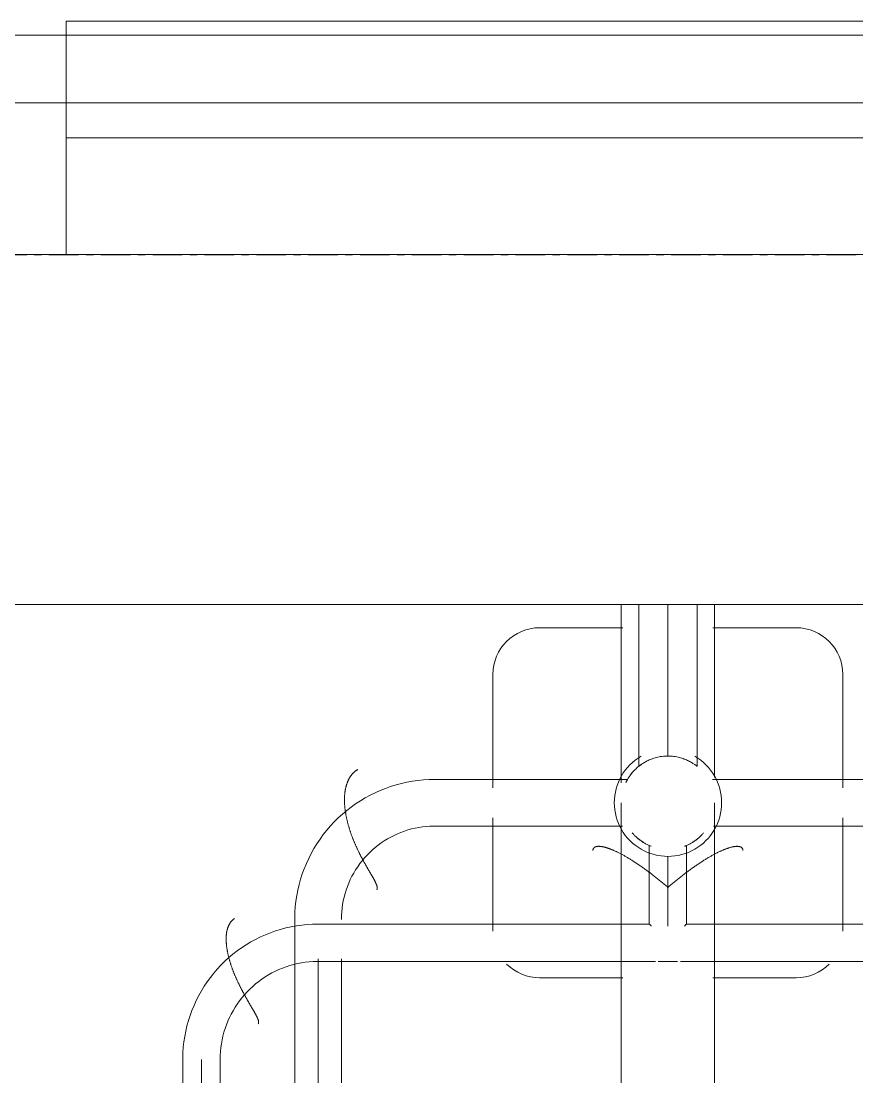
# Model space of a CAD drawing. Header units: millimetres. Extents: x -677815 to 476396, y -125373 to 39000.
# Drawn here: x 147700.7 to 148059, y -352.5 to 100 of the extents above; entities that cross this region are included whole.
import ezdxf

# ---------------------------------------------------------------- set-up
doc = ezdxf.new("R2010")
doc.units = ezdxf.units.MM
doc.linetypes.add('Xref building Toll$0$Grid Line', pattern=[22.225, 12.7, -3.175, 3.175, -3.175])
for name, color, linetype, lineweight in [('AM_BOR', 4, 'Continuous', 25), ('Xref building Toll$0$A-WALL', 113, 'Continuous', 9), ('Xref building Toll$0$C-PRKG', 70, 'Continuous', 9), ('Xref building Toll$0$P-SANR-FIXT', 6, 'Continuous', 9)]:
    doc.layers.add(name, color=color, linetype=linetype, lineweight=lineweight)
doc.layers.add('Xref building Toll$0$S-GRID', color=8, linetype='Continuous')

# ---------------------------------------------------------------- blocks, each defined once
blk = doc.blocks.new('Xref building Toll$0$Toll Grids')
at = {"layer": 'Xref building Toll$0$S-GRID', "linetype": 'Xref building Toll$0$Grid Line'}
blk.add_line((-9195.85, 0), (280997.67, 0), dxfattribs=at)
blk = doc.blocks.new('Xref building Toll$0$_SBAMHE2-3000X1975 Parking 90_1 - MHE2-1684293-MASTER GROUND FLOOR')
at = {"layer": 'Xref building Toll$0$C-PRKG'}
for p, q in [((37.5, 3000), (-62.5, 3000)), ((-62.5, 3000), (-62.5, 0)), ((-62.5, 0), (-62.5, 3000)), ((-62.5, 3000), (37.5, 3000)), ((-62.5, 3000), (-62.5, 3000)), ((-12.5, 0), (-12.5, 3000)), ((37.5, 0), (37.5, 3000)), ((37.5, 3000), (37.5, 0)), ((37.5, 3000), (37.5, 3000))]:
    blk.add_line(p, q, dxfattribs=at)
blk = doc.blocks.new('Xref building Toll$0$FP_398-MASTER GROUND FLOOR')
at = {"layer": 'Xref building Toll$0$P-SANR-FIXT'}
for p, q in [((34.68, 228), (-110, 228)), ((44.12, 228), (35.88, 228)), ((190, 228), (45.32, 228)), ((-110, 212), (32, 212)), ((48, 212), (190, 212))]:
    blk.add_line(p, q, dxfattribs=at)
blk = doc.blocks.new('Xref building Toll$0$FP_399-MASTER GROUND FLOOR')
at = {"layer": 'Xref building Toll$0$P-SANR-FIXT'}
for p, q in [((215.5, 254.27), (215.51, 254.33)), ((215.5, 254.21), (215.5, 254.27)), ((215.5, 254.14), (215.5, 254.21)), ((215.5, 254.08), (215.5, 254.14)), ((215.5, 254.01), (215.5, 254.08)), ((215.5, 253.94), (215.5, 254.01)), ((215.51, 253.87), (215.5, 253.94)), ((215.51, 254.33), (215.52, 254.39)), ((215.51, 253.8), (215.51, 253.87)), ((215.52, 253.73), (215.51, 253.8)), ((215.52, 254.39), (215.53, 254.45)), ((215.54, 253.65), (215.52, 253.73)), ((215.53, 254.45), (215.55, 254.5)), ((215.55, 253.58), (215.54, 253.65)), ((215.55, 254.5), (215.56, 254.56)), ((215.57, 253.5), (215.55, 253.58)), ((215.56, 254.56), (215.58, 254.61)), ((215.58, 253.42), (215.57, 253.5)), ((215.58, 254.61), (215.6, 254.67)), ((215.6, 253.34), (215.58, 253.42)), ((215.6, 254.67), (215.62, 254.72)), ((215.62, 254.72), (215.65, 254.77)), ((215.63, 253.26), (215.6, 253.34)), ((215.65, 253.17), (215.63, 253.26)), ((215.68, 253.09), (215.65, 253.17)), ((215.7, 253), (215.68, 253.09)), ((215.73, 252.91), (215.7, 253)), ((215.76, 252.82), (215.73, 252.91)), ((215.8, 252.73), (215.76, 252.82)), ((215.83, 252.64), (215.8, 252.73)), ((215.87, 252.54), (215.83, 252.64)), ((215.91, 252.44), (215.87, 252.54)), ((215.95, 252.35), (215.91, 252.44)), ((215.99, 252.25), (215.95, 252.35)), ((216.04, 252.14), (215.99, 252.25)), ((216.09, 252.04), (216.04, 252.14)), ((216.13, 251.94), (216.09, 252.04)), ((216.18, 251.83), (216.13, 251.94)), ((216.23, 251.72), (216.18, 251.83)), ((216.29, 251.61), (216.23, 251.72)), ((216.34, 251.5), (216.29, 251.61)), ((216.4, 251.39), (216.34, 251.5)), ((216.46, 251.27), (216.4, 251.39)), ((216.52, 251.16), (216.46, 251.27)), ((216.58, 251.04), (216.52, 251.16)), ((216.64, 250.92), (216.58, 251.04)), ((216.71, 250.8), (216.64, 250.92)), ((216.77, 250.67), (216.71, 250.8)), ((216.84, 250.55), (216.77, 250.67)), ((216.91, 250.42), (216.84, 250.55)), ((216.98, 250.29), (216.91, 250.42)), ((217.05, 250.16), (216.98, 250.29)), ((217.12, 250.03), (217.05, 250.16)), ((217.2, 249.9), (217.12, 250.03)), ((217.27, 249.76), (217.2, 249.9)), ((217.35, 249.63), (217.27, 249.76)), ((217.43, 249.49), (217.35, 249.63)), ((217.51, 249.35), (217.43, 249.49)), ((217.59, 249.21), (217.51, 249.35)), ((217.67, 249.07), (217.59, 249.21)), ((217.76, 248.92), (217.67, 249.07)), ((217.84, 248.77), (217.76, 248.92)), ((217.93, 248.63), (217.84, 248.77)), ((218.02, 248.48), (217.93, 248.63)), ((218.1, 248.33), (218.02, 248.48)), ((218.19, 248.17), (218.1, 248.33)), ((218.28, 248.02), (218.19, 248.17)), ((218.37, 247.86), (218.28, 248.02)), ((218.47, 247.71), (218.37, 247.86)), ((218.56, 247.55), (218.47, 247.71)), ((218.65, 247.39), (218.56, 247.55)), ((218.75, 247.22), (218.65, 247.39)), ((218.85, 247.06), (218.75, 247.22)), ((218.94, 246.89), (218.85, 247.06)), ((219.04, 246.73), (218.94, 246.89)), ((219.14, 246.56), (219.04, 246.73)), ((219.24, 246.39), (219.14, 246.56)), ((219.34, 246.22), (219.24, 246.39)), ((219.44, 246.05), (219.34, 246.22)), ((219.54, 245.87), (219.44, 246.05)), ((219.65, 245.7), (219.54, 245.87)), ((219.75, 245.52), (219.65, 245.7)), ((219.85, 245.34), (219.75, 245.52)), ((219.96, 245.16), (219.85, 245.34)), ((220.06, 244.98), (219.96, 245.16)), ((220.17, 244.79), (220.06, 244.98)), ((220.27, 244.61), (220.17, 244.79)), ((220.38, 244.42), (220.27, 244.61)), ((220.49, 244.24), (220.38, 244.42)), ((220.59, 244.05), (220.49, 244.24)), ((220.7, 243.86), (220.59, 244.05)), ((220.81, 243.67), (220.7, 243.86)), ((220.92, 243.47), (220.81, 243.67)), ((221.03, 243.28), (220.92, 243.47)), ((221.14, 243.08), (221.03, 243.28)), ((221.25, 242.89), (221.14, 243.08)), ((221.36, 242.69), (221.25, 242.89)), ((221.47, 242.49), (221.36, 242.69)), ((221.58, 242.29), (221.47, 242.49)), ((221.69, 242.09), (221.58, 242.29)), ((221.8, 241.89), (221.69, 242.09)), ((221.91, 241.68), (221.8, 241.89)), ((222.02, 241.48), (221.91, 241.68)), ((222.13, 241.27), (222.02, 241.48)), ((222.24, 241.06), (222.13, 241.27)), ((222.35, 240.86), (222.24, 241.06)), ((222.46, 240.65), (222.35, 240.86)), ((222.57, 240.44), (222.46, 240.65)), ((222.69, 240.22), (222.57, 240.44)), ((222.8, 240.01), (222.69, 240.22)), ((222.91, 239.8), (222.8, 240.01)), ((223.02, 239.58), (222.91, 239.8)), ((223.13, 239.37), (223.02, 239.58)), ((223.24, 239.15), (223.13, 239.37)), ((223.35, 238.93), (223.24, 239.15)), ((223.46, 238.71), (223.35, 238.93)), ((223.57, 238.49), (223.46, 238.71)), ((223.68, 238.27), (223.57, 238.49)), ((223.78, 238.05), (223.68, 238.27)), ((223.89, 237.83), (223.78, 238.05)), ((224, 237.61), (223.89, 237.83)), ((224.11, 237.38), (224, 237.61)), ((224.21, 237.16), (224.11, 237.38)), ((224.32, 236.93), (224.21, 237.16)), ((224.43, 236.71), (224.32, 236.93)), ((224.53, 236.48), (224.43, 236.71)), ((224.64, 236.25), (224.53, 236.48)), ((224.74, 236.03), (224.64, 236.25)), ((224.85, 235.8), (224.74, 236.03)), ((224.95, 235.57), (224.85, 235.8)), ((225.05, 235.34), (224.95, 235.57)), ((225.15, 235.11), (225.05, 235.34)), ((225.25, 234.88), (225.15, 235.11)), ((225.36, 234.64), (225.25, 234.88)), ((225.46, 234.41), (225.36, 234.64)), ((225.55, 234.18), (225.46, 234.41)), ((225.65, 233.95), (225.55, 234.18)), ((225.75, 233.71), (225.65, 233.95)), ((225.85, 233.48), (225.75, 233.71)), ((225.94, 233.25), (225.85, 233.48)), ((226.04, 233.01), (225.94, 233.25)), ((226.13, 232.78), (226.04, 233.01)), ((226.22, 232.54), (226.13, 232.78)), ((226.32, 232.31), (226.22, 232.54)), ((226.41, 232.07), (226.32, 232.31)), ((226.5, 231.83), (226.41, 232.07)), ((226.59, 231.6), (226.5, 231.83)), ((226.67, 231.36), (226.59, 231.6)), ((226.76, 231.13), (226.67, 231.36)), ((226.85, 230.89), (226.76, 231.13)), ((226.93, 230.65), (226.85, 230.89)), ((227.02, 230.42), (226.93, 230.65)), ((227.1, 230.18), (227.02, 230.42)), ((227.18, 229.94), (227.1, 230.18)), ((227.26, 229.71), (227.18, 229.94)), ((227.34, 229.47), (227.26, 229.71)), ((227.42, 229.23), (227.34, 229.47)), ((227.49, 229), (227.42, 229.23)), ((227.57, 228.76), (227.49, 229)), ((227.64, 228.53), (227.57, 228.76)), ((227.71, 228.29), (227.64, 228.53)), ((227.79, 228.05), (227.71, 228.29)), ((227.86, 227.82), (227.79, 228.05)), ((227.92, 227.58), (227.86, 227.82)), ((227.99, 227.35), (227.92, 227.58)), ((228.06, 227.11), (227.99, 227.35)), ((228.12, 226.88), (228.06, 227.11)), ((228.19, 226.65), (228.12, 226.88)), ((228.25, 226.41), (228.19, 226.65)), ((228.31, 226.18), (228.25, 226.41)), ((228.37, 225.95), (228.31, 226.18)), ((228.42, 225.72), (228.37, 225.95)), ((228.48, 225.48), (228.42, 225.72)), ((228.53, 225.25), (228.48, 225.48)), ((228.59, 225.02), (228.53, 225.25)), ((228.64, 224.79), (228.59, 225.02)), ((228.69, 224.56), (228.64, 224.79)), ((228.74, 224.33), (228.69, 224.56)), ((228.78, 224.11), (228.74, 224.33)), ((228.83, 223.88), (228.78, 224.11)), ((228.87, 223.65), (228.83, 223.88)), ((228.91, 223.43), (228.87, 223.65)), ((228.95, 223.2), (228.91, 223.43)), ((228.99, 222.98), (228.95, 223.2)), ((229.03, 222.76), (228.99, 222.98)), ((229.06, 222.53), (229.03, 222.76)), ((229.1, 222.31), (229.06, 222.53)), ((229.13, 222.09), (229.1, 222.31)), ((229.16, 221.87), (229.13, 222.09)), ((229.19, 221.65), (229.16, 221.87)), ((229.21, 221.44), (229.19, 221.65)), ((229.24, 221.22), (229.21, 221.44)), ((229.26, 221.01), (229.24, 221.22)), ((229.28, 220.79), (229.26, 221.01)), ((229.3, 220.58), (229.28, 220.79)), ((229.32, 220.37), (229.3, 220.58)), ((229.34, 220.16), (229.32, 220.37)), ((229.35, 219.95), (229.34, 220.16)), ((229.36, 219.74), (229.35, 219.95)), ((229.37, 219.53), (229.36, 219.74)), ((229.36, 217.15), (229.37, 217.34)), ((229.38, 219.32), (229.37, 219.53)), ((229.37, 217.34), (229.38, 217.53)), ((229.39, 219.12), (229.38, 219.32)), ((229.38, 217.53), (229.39, 217.73)), ((229.4, 218.92), (229.39, 219.12)), ((229.39, 217.73), (229.4, 217.92)), ((229.4, 218.72), (229.4, 218.92)), ((229.4, 218.51), (229.4, 218.72)), ((229.4, 218.32), (229.4, 218.51)), ((229.4, 218.12), (229.4, 218.32)), ((229.4, 217.92), (229.4, 218.12)), ((228.3, 212.56), (228.36, 212.7)), ((228.36, 212.7), (228.42, 212.84)), ((228.42, 212.84), (228.48, 212.98)), ((228.48, 212.98), (228.54, 213.12)), ((228.54, 213.12), (228.59, 213.27)), ((228.59, 213.27), (228.65, 213.42)), ((228.65, 213.42), (228.7, 213.57)), ((228.7, 213.57), (228.75, 213.72)), ((228.75, 213.72), (228.8, 213.87)), ((228.8, 213.87), (228.84, 214.03)), ((228.84, 214.03), (228.89, 214.19)), ((228.89, 214.19), (228.93, 214.35)), ((228.93, 214.35), (228.97, 214.51)), ((228.97, 214.51), (229.01, 214.67)), ((229.01, 214.67), (229.05, 214.84)), ((229.05, 214.84), (229.08, 215)), ((229.08, 215), (229.12, 215.17)), ((229.12, 215.17), (229.15, 215.35)), ((229.15, 215.35), (229.18, 215.52)), ((229.18, 215.52), (229.21, 215.69)), ((229.21, 215.69), (229.23, 215.87)), ((229.23, 215.87), (229.26, 216.05)), ((229.26, 216.05), (229.28, 216.23)), ((229.28, 216.23), (229.3, 216.41)), ((229.3, 216.41), (229.32, 216.59)), ((229.32, 216.59), (229.33, 216.78)), ((229.33, 216.78), (229.35, 216.97)), ((229.35, 216.97), (229.36, 217.15)), ((225.83, 209.67), (225.94, 209.74)), ((225.94, 209.74), (226.05, 209.81)), ((226.05, 209.81), (226.16, 209.89)), ((226.16, 209.89), (226.26, 209.97)), ((226.26, 209.97), (226.37, 210.05)), ((226.37, 210.05), (226.47, 210.13)), ((226.47, 210.13), (226.57, 210.21)), ((226.57, 210.21), (226.67, 210.3)), ((226.67, 210.3), (226.77, 210.39)), ((226.77, 210.39), (226.86, 210.49)), ((226.86, 210.49), (226.96, 210.58)), ((226.96, 210.58), (227.05, 210.68)), ((227.05, 210.68), (227.14, 210.78)), ((227.14, 210.78), (227.23, 210.88)), ((227.23, 210.88), (227.32, 210.99)), ((227.32, 210.99), (227.4, 211.09)), ((227.4, 211.09), (227.49, 211.2)), ((227.49, 211.2), (227.57, 211.32)), ((227.57, 211.32), (227.65, 211.43)), ((227.65, 211.43), (227.73, 211.55)), ((227.73, 211.55), (227.81, 211.67)), ((227.81, 211.67), (227.88, 211.79)), ((227.88, 211.79), (227.95, 211.91)), ((227.95, 211.91), (228.03, 212.04)), ((228.03, 212.04), (228.1, 212.17)), ((228.1, 212.17), (228.16, 212.3)), ((228.16, 212.3), (228.23, 212.43)), ((228.23, 212.43), (228.3, 212.56))]:
    blk.add_line(p, q, dxfattribs=at)
at = {"layer": 'Xref building Toll$0$P-SANR-FIXT', "flags": 128}
for points in [[(190, 212), (192.32, 212.05), (194.64, 212.19), (196.94, 212.42), (199.24, 212.74), (201.52, 213.16), (203.79, 213.66), (206.03, 214.26), (208.24, 214.94), (210.43, 215.72), (212.59, 216.58), (214.7, 217.52), (216.78, 218.55), (218.82, 219.67), (220.81, 220.86), (222.75, 222.13), (224.64, 223.48), (226.47, 224.9), (228.24, 226.4), (229.96, 227.96), (231.61, 229.59), (233.19, 231.29), (234.7, 233.05), (236.14, 234.86), (237.51, 236.74), (238.81, 238.66), (240.02, 240.64), (241.15, 242.66), (242.21, 244.73), (243.17, 246.84), (244.06, 248.98), (244.86, 251.16), (245.56, 253.37), (246.19, 255.61), (246.72, 257.86), (247.16, 260.14), (247.5, 262.44), (247.76, 264.74), (247.93, 267.06), (248, 269.37), (248, 270)], [(232, 270), (231.97, 268.32), (231.87, 266.64), (231.7, 264.97), (231.46, 263.31), (231.16, 261.66), (230.8, 260.02), (230.36, 258.39), (229.87, 256.79), (229.31, 255.2), (228.68, 253.64), (228, 252.11), (227.25, 250.61), (226.45, 249.13), (225.58, 247.69), (224.66, 246.29), (223.69, 244.92), (222.66, 243.59), (221.58, 242.31), (220.44, 241.07), (219.26, 239.87), (218.03, 238.72), (216.76, 237.63), (215.44, 236.58), (214.09, 235.59), (212.69, 234.66), (211.26, 233.78), (209.8, 232.96), (208.3, 232.2), (206.77, 231.49), (205.22, 230.85), (203.64, 230.28), (202.04, 229.76), (200.42, 229.31), (198.79, 228.93), (197.14, 228.61), (195.48, 228.36), (193.81, 228.17), (192.13, 228.05), (190.45, 228), (190, 228)]]:
    blk.add_lwpolyline(points, dxfattribs=at)
blk = doc.blocks.new('Xref building Toll$0$FP_400-MASTER GROUND FLOOR')
at = {"layer": 'Xref building Toll$0$P-SANR-FIXT'}
for p, q in [((232, 440), (232, 270)), ((240, 270), (240, 440)), ((248, 270), (248, 440))]:
    blk.add_line(p, q, dxfattribs=at)
blk = doc.blocks.new('Xref building Toll$0$FP_401-MASTER GROUND FLOOR')
at = {"layer": 'Xref building Toll$0$P-SANR-FIXT'}
for p, q in [((60, 75), (60, 151.4)), ((20, 149.12), (20, 75))]:
    blk.add_line(p, q, dxfattribs=at)
blk = doc.blocks.new('Xref building Toll$0$FP_403-MASTER GROUND FLOOR')
at = {"layer": 'Xref building Toll$0$P-SANR-FIXT'}
for p, q in [((180, 310), (180, 226.93)), ((190, 226.93), (190, 310)), ((200, 210), (200, 310))]:
    blk.add_line(p, q, dxfattribs=at)
blk = doc.blocks.new('Xref building Toll$0$FP_404-MASTER GROUND FLOOR')
at = {"layer": 'Xref building Toll$0$P-SANR-FIXT'}
for p, q in [((164.62, 196.66), (164.63, 196.73)), ((164.62, 196.59), (164.62, 196.66)), ((164.62, 196.51), (164.62, 196.59)), ((164.63, 196.44), (164.62, 196.51)), ((164.63, 196.8), (164.64, 196.87)), ((164.63, 196.73), (164.63, 196.8)), ((164.63, 196.36), (164.63, 196.44)), ((164.64, 196.28), (164.63, 196.36)), ((164.64, 196.87), (164.65, 196.94)), ((164.65, 196.2), (164.64, 196.28)), ((164.65, 196.94), (164.67, 197)), ((164.66, 196.12), (164.65, 196.2)), ((164.68, 196.04), (164.66, 196.12)), ((164.67, 197), (164.68, 197.07)), ((164.68, 197.07), (164.7, 197.13)), ((164.7, 195.96), (164.68, 196.04)), ((164.7, 197.13), (164.72, 197.19)), ((164.71, 195.87), (164.7, 195.96)), ((164.74, 195.78), (164.71, 195.87)), ((164.72, 197.19), (164.74, 197.25)), ((164.74, 197.25), (164.77, 197.31)), ((164.76, 195.69), (164.74, 195.78)), ((164.78, 195.6), (164.76, 195.69)), ((164.81, 195.51), (164.78, 195.6)), ((164.84, 195.42), (164.81, 195.51)), ((164.87, 195.32), (164.84, 195.42)), ((164.91, 195.22), (164.87, 195.32)), ((164.94, 195.12), (164.91, 195.22)), ((164.98, 195.02), (164.94, 195.12)), ((165.02, 194.92), (164.98, 195.02)), ((165.07, 194.82), (165.02, 194.92)), ((165.11, 194.71), (165.07, 194.82)), ((165.16, 194.6), (165.11, 194.71)), ((165.2, 194.5), (165.16, 194.6)), ((165.25, 194.38), (165.2, 194.5)), ((165.31, 194.27), (165.25, 194.38)), ((165.36, 194.16), (165.31, 194.27)), ((165.41, 194.04), (165.36, 194.16)), ((165.47, 193.92), (165.41, 194.04)), ((165.53, 193.81), (165.47, 193.92)), ((165.59, 193.68), (165.53, 193.81)), ((165.65, 193.56), (165.59, 193.68)), ((165.72, 193.44), (165.65, 193.56)), ((165.79, 193.31), (165.72, 193.44)), ((165.85, 193.18), (165.79, 193.31)), ((165.92, 193.05), (165.85, 193.18)), ((165.99, 192.92), (165.92, 193.05)), ((166.07, 192.79), (165.99, 192.92)), ((166.14, 192.65), (166.07, 192.79)), ((166.22, 192.51), (166.14, 192.65)), ((166.29, 192.38), (166.22, 192.51)), ((166.37, 192.24), (166.29, 192.38)), ((166.45, 192.09), (166.37, 192.24)), ((166.54, 191.95), (166.45, 192.09)), ((166.62, 191.8), (166.54, 191.95)), ((166.7, 191.65), (166.62, 191.8)), ((166.79, 191.51), (166.7, 191.65)), ((166.88, 191.35), (166.79, 191.51)), ((166.97, 191.2), (166.88, 191.35)), ((167.06, 191.05), (166.97, 191.2)), ((167.15, 190.89), (167.06, 191.05)), ((167.24, 190.73), (167.15, 190.89)), ((167.33, 190.57), (167.24, 190.73)), ((167.43, 190.41), (167.33, 190.57)), ((167.52, 190.24), (167.43, 190.41)), ((167.62, 190.08), (167.52, 190.24)), ((167.72, 189.91), (167.62, 190.08)), ((167.82, 189.74), (167.72, 189.91)), ((167.92, 189.57), (167.82, 189.74)), ((168.02, 189.4), (167.92, 189.57)), ((168.12, 189.22), (168.02, 189.4)), ((168.22, 189.05), (168.12, 189.22)), ((168.33, 188.87), (168.22, 189.05)), ((168.43, 188.69), (168.33, 188.87)), ((168.54, 188.51), (168.43, 188.69)), ((168.65, 188.32), (168.54, 188.51)), ((168.75, 188.14), (168.65, 188.32)), ((168.86, 187.95), (168.75, 188.14)), ((168.97, 187.76), (168.86, 187.95)), ((169.08, 187.57), (168.97, 187.76)), ((169.19, 187.38), (169.08, 187.57)), ((169.3, 187.19), (169.19, 187.38)), ((169.41, 186.99), (169.3, 187.19)), ((169.52, 186.79), (169.41, 186.99)), ((169.63, 186.6), (169.52, 186.79)), ((169.75, 186.4), (169.63, 186.6)), ((169.86, 186.19), (169.75, 186.4)), ((169.98, 185.99), (169.86, 186.19)), ((170.09, 185.79), (169.98, 185.99)), ((170.2, 185.58), (170.09, 185.79)), ((170.32, 185.37), (170.2, 185.58)), ((170.43, 185.16), (170.32, 185.37)), ((170.55, 184.95), (170.43, 185.16)), ((170.67, 184.74), (170.55, 184.95)), ((170.78, 184.52), (170.67, 184.74)), ((170.9, 184.31), (170.78, 184.52)), ((171.01, 184.09), (170.9, 184.31)), ((171.13, 183.87), (171.01, 184.09)), ((171.25, 183.65), (171.13, 183.87)), ((171.36, 183.43), (171.25, 183.65)), ((171.48, 183.21), (171.36, 183.43)), ((171.6, 182.98), (171.48, 183.21)), ((171.71, 182.76), (171.6, 182.98)), ((171.83, 182.53), (171.71, 182.76)), ((171.95, 182.3), (171.83, 182.53)), ((172.06, 182.07), (171.95, 182.3)), ((172.18, 181.84), (172.06, 182.07)), ((172.3, 181.61), (172.18, 181.84)), ((172.41, 181.37), (172.3, 181.61)), ((172.53, 181.14), (172.41, 181.37)), ((172.64, 180.9), (172.53, 181.14)), ((172.76, 180.66), (172.64, 180.9)), ((172.87, 180.42), (172.76, 180.66)), ((172.99, 180.18), (172.87, 180.42)), ((173.1, 179.94), (172.99, 180.18)), ((173.22, 179.7), (173.1, 179.94)), ((173.33, 179.46), (173.22, 179.7)), ((173.44, 179.21), (173.33, 179.46)), ((173.55, 178.97), (173.44, 179.21)), ((173.67, 178.72), (173.55, 178.97)), ((173.78, 178.47), (173.67, 178.72)), ((173.89, 178.22), (173.78, 178.47)), ((174, 177.97), (173.89, 178.22)), ((174.11, 177.72), (174, 177.97)), ((174.21, 177.47), (174.11, 177.72)), ((174.32, 177.22), (174.21, 177.47)), ((174.43, 176.96), (174.32, 177.22)), ((174.54, 176.71), (174.43, 176.96)), ((174.64, 176.45), (174.54, 176.71)), ((174.75, 176.2), (174.64, 176.45)), ((174.85, 175.94), (174.75, 176.2)), ((174.95, 175.68), (174.85, 175.94)), ((175.05, 175.42), (174.95, 175.68)), ((175.16, 175.16), (175.05, 175.42)), ((175.26, 174.91), (175.16, 175.16)), ((175.36, 174.64), (175.26, 174.91)), ((175.45, 174.38), (175.36, 174.64)), ((175.55, 174.12), (175.45, 174.38)), ((175.65, 173.86), (175.55, 174.12)), ((175.74, 173.6), (175.65, 173.86)), ((175.84, 173.33), (175.74, 173.6)), ((175.93, 173.07), (175.84, 173.33)), ((176.02, 172.8), (175.93, 173.07)), ((176.11, 172.54), (176.02, 172.8)), ((176.2, 172.27), (176.11, 172.54)), ((176.29, 172.01), (176.2, 172.27)), ((176.37, 171.74), (176.29, 172.01)), ((176.46, 171.48), (176.37, 171.74)), ((176.54, 171.21), (176.46, 171.48)), ((176.63, 170.94), (176.54, 171.21)), ((176.71, 170.68), (176.63, 170.94)), ((176.79, 170.41), (176.71, 170.68)), ((176.87, 170.14), (176.79, 170.41)), ((176.94, 169.87), (176.87, 170.14)), ((177.02, 169.61), (176.94, 169.87)), ((177.09, 169.34), (177.02, 169.61)), ((177.17, 169.07), (177.09, 169.34)), ((177.24, 168.8), (177.17, 169.07)), ((177.31, 168.53), (177.24, 168.8)), ((177.38, 168.27), (177.31, 168.53)), ((177.44, 168), (177.38, 168.27)), ((177.51, 167.73), (177.44, 168)), ((177.57, 167.46), (177.51, 167.73)), ((177.63, 167.19), (177.57, 167.46)), ((177.69, 166.93), (177.63, 167.19)), ((177.75, 166.66), (177.69, 166.93)), ((177.81, 166.39), (177.75, 166.66)), ((177.86, 166.13), (177.81, 166.39)), ((177.92, 165.86), (177.86, 166.13)), ((177.97, 165.59), (177.92, 165.86)), ((178.02, 165.33), (177.97, 165.59)), ((178.07, 165.06), (178.02, 165.33)), ((178.11, 164.8), (178.07, 165.06)), ((178.16, 164.53), (178.11, 164.8)), ((178.2, 164.27), (178.16, 164.53)), ((178.24, 164.01), (178.2, 164.27)), ((178.28, 163.75), (178.24, 164.01)), ((178.32, 163.48), (178.28, 163.75)), ((178.36, 163.22), (178.32, 163.48)), ((178.39, 162.96), (178.36, 163.22)), ((178.42, 162.7), (178.39, 162.96)), ((178.45, 162.44), (178.42, 162.7)), ((178.48, 162.18), (178.45, 162.44)), ((178.51, 161.92), (178.48, 162.18)), ((178.53, 161.67), (178.51, 161.92)), ((178.55, 161.41), (178.53, 161.67)), ((178.57, 161.16), (178.55, 161.41)), ((178.59, 160.9), (178.57, 161.16)), ((178.61, 160.65), (178.59, 160.9)), ((178.62, 160.4), (178.61, 160.65)), ((178.63, 160.14), (178.62, 160.4)), ((178.65, 159.89), (178.63, 160.14)), ((178.65, 159.65), (178.65, 159.89)), ((178.66, 159.4), (178.65, 159.65)), ((178.66, 159.15), (178.66, 159.4)), ((178.67, 158.9), (178.66, 159.15)), ((178.66, 158.17), (178.67, 158.42)), ((178.67, 158.66), (178.67, 158.9)), ((178.67, 158.42), (178.67, 158.66)), ((178.15, 153.64), (178.19, 153.85)), ((178.19, 153.85), (178.24, 154.07)), ((178.24, 154.07), (178.28, 154.28)), ((178.28, 154.28), (178.32, 154.5)), ((178.32, 154.5), (178.36, 154.71)), ((178.36, 154.71), (178.39, 154.93)), ((178.39, 154.93), (178.42, 155.15)), ((178.42, 155.15), (178.45, 155.38)), ((178.45, 155.38), (178.48, 155.6)), ((178.48, 155.6), (178.51, 155.83)), ((178.51, 155.83), (178.53, 156.06)), ((178.53, 156.06), (178.56, 156.29)), ((178.56, 156.29), (178.58, 156.52)), ((178.58, 156.52), (178.6, 156.75)), ((178.6, 156.75), (178.61, 156.98)), ((178.61, 156.98), (178.63, 157.22)), ((178.63, 157.22), (178.64, 157.46)), ((178.64, 157.46), (178.65, 157.69)), ((178.65, 157.69), (178.66, 157.93)), ((178.66, 157.93), (178.66, 158.17)), ((176.44, 149.21), (176.53, 149.37)), ((176.53, 149.37), (176.63, 149.53)), ((176.63, 149.53), (176.72, 149.7)), ((176.72, 149.7), (176.81, 149.86)), ((176.81, 149.86), (176.89, 150.03)), ((176.89, 150.03), (176.98, 150.2)), ((176.98, 150.2), (177.06, 150.37)), ((177.06, 150.37), (177.14, 150.55)), ((177.14, 150.55), (177.22, 150.72)), ((177.22, 150.72), (177.29, 150.9)), ((177.29, 150.9), (177.37, 151.09)), ((177.37, 151.09), (177.44, 151.27)), ((177.44, 151.27), (177.51, 151.46)), ((177.51, 151.46), (177.58, 151.64)), ((177.58, 151.64), (177.65, 151.84)), ((177.65, 151.84), (177.71, 152.03)), ((177.71, 152.03), (177.77, 152.22)), ((177.77, 152.22), (177.83, 152.42)), ((177.83, 152.42), (177.89, 152.62)), ((177.89, 152.62), (177.95, 152.82)), ((177.95, 152.82), (178, 153.02)), ((178, 153.02), (178.05, 153.23)), ((178.05, 153.23), (178.1, 153.43)), ((178.1, 153.43), (178.15, 153.64)), ((172.91, 145.77), (173.06, 145.85)), ((173.06, 145.85), (173.2, 145.93)), ((173.2, 145.93), (173.34, 146.02)), ((173.34, 146.02), (173.48, 146.11)), ((173.48, 146.11), (173.62, 146.2)), ((173.62, 146.2), (173.76, 146.29)), ((173.76, 146.29), (173.9, 146.39)), ((173.9, 146.39), (174.03, 146.49)), ((174.03, 146.49), (174.16, 146.59)), ((174.16, 146.59), (174.29, 146.7)), ((174.29, 146.7), (174.42, 146.81)), ((174.42, 146.81), (174.55, 146.92)), ((174.55, 146.92), (174.67, 147.03)), ((174.67, 147.03), (174.8, 147.15)), ((174.8, 147.15), (174.92, 147.27)), ((174.92, 147.27), (175.04, 147.39)), ((175.04, 147.39), (175.16, 147.51)), ((175.16, 147.51), (175.28, 147.64)), ((175.28, 147.64), (175.39, 147.77)), ((175.39, 147.77), (175.5, 147.9)), ((175.5, 147.9), (175.62, 148.04)), ((175.62, 148.04), (175.73, 148.18)), ((175.73, 148.18), (175.83, 148.32)), ((175.83, 148.32), (175.94, 148.46)), ((175.94, 148.46), (176.04, 148.61)), ((176.04, 148.61), (176.15, 148.75)), ((176.15, 148.75), (176.25, 148.9)), ((176.25, 148.9), (176.34, 149.06)), ((176.34, 149.06), (176.44, 149.21))]:
    blk.add_line(p, q, dxfattribs=at)
at = {"layer": 'Xref building Toll$0$P-SANR-FIXT', "flags": 128}
for points in [[(140, 150), (142.4, 150.05), (144.79, 150.19), (147.18, 150.43), (149.56, 150.77), (151.92, 151.2), (154.26, 151.72), (156.58, 152.34), (158.87, 153.05), (161.14, 153.85), (163.37, 154.74), (165.56, 155.71), (167.71, 156.78), (169.81, 157.93), (171.87, 159.16), (173.88, 160.48), (175.83, 161.87), (177.73, 163.35), (179.56, 164.89), (181.34, 166.51), (183.04, 168.2), (184.68, 169.95), (186.24, 171.77), (187.74, 173.65), (189.15, 175.59), (190.49, 177.58), (191.74, 179.63), (192.92, 181.72), (194.01, 183.86), (195.01, 186.04), (195.92, 188.26), (196.75, 190.51), (197.48, 192.8), (198.12, 195.11), (198.67, 197.45), (199.13, 199.8), (199.49, 202.17), (199.75, 204.56), (199.92, 206.95), (200, 209.35), (200, 210)], [(180, 210), (179.97, 208.4), (179.87, 206.8), (179.71, 205.21), (179.49, 203.63), (179.2, 202.05), (178.85, 200.49), (178.44, 198.95), (177.97, 197.42), (177.44, 195.91), (176.84, 194.42), (176.19, 192.96), (175.48, 191.53), (174.71, 190.12), (173.89, 188.75), (173.01, 187.41), (172.08, 186.11), (171.1, 184.85), (170.07, 183.62), (168.99, 182.44), (167.87, 181.31), (166.7, 180.21), (165.49, 179.17), (164.23, 178.18), (162.94, 177.23), (161.61, 176.34), (160.25, 175.5), (158.85, 174.72), (157.43, 174), (155.97, 173.33), (154.49, 172.72), (152.99, 172.17), (151.47, 171.68), (149.93, 171.25), (148.37, 170.89), (146.8, 170.58), (145.22, 170.34), (143.63, 170.16), (142.03, 170.05), (140.43, 170), (140, 170)]]:
    blk.add_lwpolyline(points, dxfattribs=at)
blk = doc.blocks.new('Xref building Toll$0$FP_405-MASTER GROUND FLOOR')
at = {"layer": 'Xref building Toll$0$P-SANR-FIXT'}
for p, q in [((20.51, 170), (-60, 170)), ((140, 170), (59.49, 170)), ((-60, 150), (20.95, 150)), ((57.32, 150), (140, 150))]:
    blk.add_line(p, q, dxfattribs=at)
blk = doc.blocks.new('Xref building Toll$0$FP_409-MASTER GROUND FLOOR')
at = {"layer": 'Xref building Toll$0$P-SANR-FIXT'}
blk.add_line((60, 167.65), (60, 212.99), dxfattribs=at)
blk = doc.blocks.new('Xref building Toll$0$FP_410-MASTER GROUND FLOOR')
at = {"layer": 'Xref building Toll$0$P-SANR-FIXT'}
blk.add_line((20, 212.99), (20, 167.65), dxfattribs=at)
blk = doc.blocks.new('Xref building Toll$0$FP_411-MASTER GROUND FLOOR')
at = {"layer": 'Xref building Toll$0$P-SANR-FIXT'}
for p, q in [((40, 183), (40, 212.85)), ((32, 212), (32, 178.33)), ((48, 178.33), (48, 212))]:
    blk.add_line(p, q, dxfattribs=at)
blk = doc.blocks.new('Xref building Toll$0$FP_423-MASTER GROUND FLOOR')
at = {"layer": 'Xref building Toll$0$P-SANR-FIXT'}
for p, q in [((40.36, 195.95), (40, 196.26)), ((40.72, 195.64), (40.36, 195.95)), ((41.07, 195.34), (40.72, 195.64)), ((41.43, 195.04), (41.07, 195.34)), ((41.79, 194.74), (41.43, 195.04)), ((42.15, 194.44), (41.79, 194.74)), ((42.51, 194.15), (42.15, 194.44)), ((42.86, 193.86), (42.51, 194.15)), ((43.22, 193.56), (42.86, 193.86)), ((43.58, 193.27), (43.22, 193.56)), ((43.93, 192.99), (43.58, 193.27)), ((44.29, 192.7), (43.93, 192.99)), ((44.64, 192.42), (44.29, 192.7)), ((45, 192.14), (44.64, 192.42)), ((45.35, 191.86), (45, 192.14)), ((45.7, 191.58), (45.35, 191.86)), ((46.06, 191.31), (45.7, 191.58)), ((46.41, 191.04), (46.06, 191.31)), ((46.76, 190.77), (46.41, 191.04)), ((47.11, 190.5), (46.76, 190.77)), ((47.46, 190.23), (47.11, 190.5)), ((47.81, 189.97), (47.46, 190.23)), ((48.15, 189.71), (47.81, 189.97)), ((48.5, 189.45), (48.15, 189.71)), ((48.84, 189.2), (48.5, 189.45)), ((49.19, 188.94), (48.84, 189.2)), ((49.53, 188.69), (49.19, 188.94)), ((49.87, 188.45), (49.53, 188.69)), ((50.21, 188.2), (49.87, 188.45)), ((50.55, 187.96), (50.21, 188.2)), ((50.89, 187.72), (50.55, 187.96)), ((51.23, 187.48), (50.89, 187.72)), ((51.56, 187.25), (51.23, 187.48)), ((51.9, 187.02), (51.56, 187.25)), ((52.23, 186.79), (51.9, 187.02)), ((52.56, 186.56), (52.23, 186.79)), ((52.89, 186.34), (52.56, 186.56)), ((53.22, 186.12), (52.89, 186.34)), ((53.54, 185.9), (53.22, 186.12)), ((53.87, 185.69), (53.54, 185.9)), ((54.19, 185.48), (53.87, 185.69)), ((54.51, 185.27), (54.19, 185.48)), ((54.83, 185.06), (54.51, 185.27)), ((55.15, 184.86), (54.83, 185.06)), ((55.46, 184.66), (55.15, 184.86)), ((55.77, 184.47), (55.46, 184.66)), ((56.09, 184.27), (55.77, 184.47)), ((56.39, 184.08), (56.09, 184.27)), ((56.7, 183.9), (56.39, 184.08)), ((57.01, 183.71), (56.7, 183.9)), ((57.31, 183.53), (57.01, 183.71)), ((57.61, 183.35), (57.31, 183.53)), ((57.91, 183.18), (57.61, 183.35)), ((58.21, 183.01), (57.91, 183.18)), ((58.5, 182.84), (58.21, 183.01)), ((58.79, 182.68), (58.5, 182.84)), ((59.08, 182.51), (58.79, 182.68)), ((59.37, 182.36), (59.08, 182.51)), ((59.66, 182.2), (59.37, 182.36)), ((59.94, 182.05), (59.66, 182.2)), ((60.22, 181.9), (59.94, 182.05)), ((60.5, 181.75), (60.22, 181.9)), ((60.77, 181.61), (60.5, 181.75)), ((61.04, 181.47), (60.77, 181.61)), ((61.31, 181.34), (61.04, 181.47)), ((61.58, 181.21), (61.31, 181.34)), ((61.84, 181.08), (61.58, 181.21)), ((62.11, 180.95), (61.84, 181.08)), ((62.36, 180.83), (62.11, 180.95)), ((62.62, 180.71), (62.36, 180.83)), ((62.87, 180.6), (62.62, 180.71)), ((63.13, 180.49), (62.87, 180.6)), ((63.37, 180.38), (63.13, 180.49)), ((63.62, 180.27), (63.37, 180.38)), ((63.86, 180.17), (63.62, 180.27)), ((64.1, 180.07), (63.86, 180.17)), ((64.33, 179.98), (64.1, 180.07)), ((64.57, 179.89), (64.33, 179.98)), ((64.8, 179.8), (64.57, 179.89)), ((65.02, 179.71), (64.8, 179.8)), ((65.25, 179.63), (65.02, 179.71)), ((65.47, 179.55), (65.25, 179.63)), ((65.69, 179.48), (65.47, 179.55)), ((65.9, 179.41), (65.69, 179.48)), ((66.11, 179.34), (65.9, 179.41)), ((66.32, 179.28), (66.11, 179.34)), ((66.52, 179.22), (66.32, 179.28)), ((66.72, 179.16), (66.52, 179.22)), ((66.92, 179.1), (66.72, 179.16)), ((67.12, 179.05), (66.92, 179.1)), ((67.31, 179), (67.12, 179.05)), ((67.5, 178.96), (67.31, 179)), ((67.68, 178.92), (67.5, 178.96)), ((67.86, 178.88), (67.68, 178.92)), ((68.04, 178.85), (67.86, 178.88)), ((68.21, 178.81), (68.04, 178.85)), ((68.38, 178.79), (68.21, 178.81)), ((68.55, 178.76), (68.38, 178.79)), ((68.71, 178.74), (68.55, 178.76)), ((68.87, 178.72), (68.71, 178.74)), ((69.03, 178.71), (68.87, 178.72)), ((69.18, 178.7), (69.03, 178.71)), ((69.33, 178.69), (69.18, 178.7)), ((69.48, 178.68), (69.33, 178.69)), ((69.62, 178.68), (69.48, 178.68)), ((69.76, 178.68), (69.62, 178.68)), ((69.89, 178.68), (69.76, 178.68)), ((70.02, 178.69), (69.89, 178.68)), ((70.15, 178.7), (70.02, 178.69)), ((70.27, 178.71), (70.15, 178.7)), ((70.39, 178.73), (70.27, 178.71)), ((70.51, 178.75), (70.39, 178.73)), ((70.62, 178.77), (70.51, 178.75)), ((70.73, 178.8), (70.62, 178.77)), ((70.83, 178.83), (70.73, 178.8)), ((70.93, 178.86), (70.83, 178.83)), ((71.03, 178.89), (70.93, 178.86)), ((71.12, 178.93), (71.03, 178.89)), ((71.21, 178.97), (71.12, 178.93)), ((71.29, 179.01), (71.21, 178.97)), ((71.38, 179.05), (71.29, 179.01)), ((71.45, 179.1), (71.38, 179.05)), ((71.53, 179.15), (71.45, 179.1)), ((71.6, 179.21), (71.53, 179.15)), ((71.66, 179.26), (71.6, 179.21)), ((71.72, 179.32), (71.66, 179.26)), ((71.78, 179.38), (71.72, 179.32)), ((71.83, 179.45), (71.78, 179.38)), ((71.88, 179.51), (71.83, 179.45)), ((71.93, 179.58), (71.88, 179.51)), ((71.97, 179.66), (71.93, 179.58)), ((72.01, 179.73), (71.97, 179.66)), ((72.04, 179.81), (72.01, 179.73)), ((72.07, 179.89), (72.04, 179.81)), ((72.1, 179.97), (72.07, 179.89)), ((72.12, 180.05), (72.1, 179.97)), ((72.14, 180.14), (72.12, 180.05)), ((72.15, 180.22), (72.14, 180.14)), ((72.16, 180.32), (72.15, 180.22)), ((72.17, 180.41), (72.16, 180.32))]:
    blk.add_line(p, q, dxfattribs=at)
at = {"layer": 'Xref building Toll$0$P-SANR-FIXT', "flags": 128}
blk.add_lwpolyline([(60, 160), (60, 160.06), (60, 160.22), (60, 160.5), (60, 160.89), (60, 161.4), (60, 162.01), (60, 162.73), (60, 163.55), (60, 164.49), (60, 165.53), (60, 166.67), (60, 167.91), (60, 169.25), (60, 170.69), (60, 172.23), (60, 173.85), (60, 175.57), (60, 177.37), (60, 179.26), (60, 181.23), (60, 183.28), (60, 185.4), (60, 187.59), (60, 189.85), (60, 192.18), (60, 194.56), (60, 197.01), (60, 199.5), (60, 202.05), (60, 204.63), (60, 207.26), (60, 209.93), (60, 212.63), (60, 215.35), (60, 218.1), (60, 220.87), (60, 223.65), (60, 226.45), (60, 229.24), (60, 230)], dxfattribs=at)
blk = doc.blocks.new('Xref building Toll$0$FP_424-MASTER GROUND FLOOR')
at = {"layer": 'Xref building Toll$0$P-SANR-FIXT'}
for p, q in [((37.85, 194.44), (38.21, 194.74)), ((38.21, 194.74), (38.57, 195.04)), ((38.57, 195.04), (38.93, 195.34)), ((38.93, 195.34), (39.28, 195.64)), ((39.28, 195.64), (39.64, 195.95)), ((39.64, 195.95), (40, 196.26)), ((32.19, 189.97), (32.54, 190.23)), ((32.54, 190.23), (32.89, 190.5)), ((32.89, 190.5), (33.24, 190.77)), ((33.24, 190.77), (33.59, 191.04)), ((33.59, 191.04), (33.94, 191.31)), ((33.94, 191.31), (34.3, 191.58)), ((34.3, 191.58), (34.65, 191.86)), ((34.65, 191.86), (35, 192.14)), ((35, 192.14), (35.36, 192.42)), ((35.36, 192.42), (35.71, 192.7)), ((35.71, 192.7), (36.07, 192.99)), ((36.07, 192.99), (36.42, 193.27)), ((36.42, 193.27), (36.78, 193.56)), ((36.78, 193.56), (37.14, 193.86)), ((37.14, 193.86), (37.49, 194.15)), ((37.49, 194.15), (37.85, 194.44)), ((25.81, 185.48), (26.13, 185.69)), ((26.13, 185.69), (26.46, 185.9)), ((26.46, 185.9), (26.78, 186.12)), ((26.78, 186.12), (27.11, 186.34)), ((27.11, 186.34), (27.44, 186.56)), ((27.44, 186.56), (27.77, 186.79)), ((27.77, 186.79), (28.1, 187.02)), ((28.1, 187.02), (28.44, 187.25)), ((28.44, 187.25), (28.77, 187.48)), ((28.77, 187.48), (29.11, 187.72)), ((29.11, 187.72), (29.45, 187.96)), ((29.45, 187.96), (29.79, 188.2)), ((29.79, 188.2), (30.13, 188.45)), ((30.13, 188.45), (30.47, 188.69)), ((30.47, 188.69), (30.81, 188.94)), ((30.81, 188.94), (31.16, 189.2)), ((31.16, 189.2), (31.5, 189.45)), ((31.5, 189.45), (31.85, 189.71)), ((31.85, 189.71), (32.19, 189.97)), ((17.89, 180.95), (18.16, 181.08)), ((18.16, 181.08), (18.42, 181.21)), ((18.42, 181.21), (18.69, 181.34)), ((18.69, 181.34), (18.96, 181.47)), ((18.96, 181.47), (19.23, 181.61)), ((19.23, 181.61), (19.5, 181.75)), ((19.5, 181.75), (19.78, 181.9)), ((19.78, 181.9), (20.06, 182.05)), ((20.06, 182.05), (20.34, 182.2)), ((20.34, 182.2), (20.63, 182.36)), ((20.63, 182.36), (20.92, 182.51)), ((20.92, 182.51), (21.21, 182.68)), ((21.21, 182.68), (21.5, 182.84)), ((21.5, 182.84), (21.79, 183.01)), ((21.79, 183.01), (22.09, 183.18)), ((22.09, 183.18), (22.39, 183.35)), ((22.39, 183.35), (22.69, 183.53)), ((22.69, 183.53), (22.99, 183.71)), ((22.99, 183.71), (23.3, 183.9)), ((23.3, 183.9), (23.61, 184.08)), ((23.61, 184.08), (23.91, 184.27)), ((23.91, 184.27), (24.23, 184.47)), ((24.23, 184.47), (24.54, 184.66)), ((24.54, 184.66), (24.85, 184.86)), ((24.85, 184.86), (25.17, 185.06)), ((25.17, 185.06), (25.49, 185.27)), ((25.49, 185.27), (25.81, 185.48)), ((7.83, 180.41), (7.84, 180.32)), ((7.84, 180.32), (7.85, 180.22)), ((7.85, 180.22), (7.86, 180.14)), ((7.86, 180.14), (7.88, 180.05)), ((7.88, 180.05), (7.9, 179.97)), ((7.9, 179.97), (7.93, 179.89)), ((7.93, 179.89), (7.96, 179.81)), ((7.96, 179.81), (7.99, 179.73)), ((7.99, 179.73), (8.03, 179.66)), ((8.03, 179.66), (8.07, 179.58)), ((8.07, 179.58), (8.12, 179.51)), ((8.12, 179.51), (8.17, 179.45)), ((8.17, 179.45), (8.22, 179.38)), ((8.22, 179.38), (8.28, 179.32)), ((8.28, 179.32), (8.34, 179.26)), ((8.34, 179.26), (8.4, 179.21)), ((8.4, 179.21), (8.47, 179.15)), ((8.47, 179.15), (8.55, 179.1)), ((8.55, 179.1), (8.62, 179.05)), ((8.62, 179.05), (8.71, 179.01)), ((8.71, 179.01), (8.79, 178.97)), ((8.79, 178.97), (8.88, 178.93)), ((8.88, 178.93), (8.97, 178.89)), ((8.97, 178.89), (9.07, 178.86)), ((9.07, 178.86), (9.17, 178.83)), ((9.17, 178.83), (9.27, 178.8)), ((9.27, 178.8), (9.38, 178.77)), ((9.38, 178.77), (9.49, 178.75)), ((9.49, 178.75), (9.61, 178.73)), ((9.61, 178.73), (9.73, 178.71)), ((9.73, 178.71), (9.85, 178.7)), ((9.85, 178.7), (9.98, 178.69)), ((9.98, 178.69), (10.11, 178.68)), ((10.11, 178.68), (10.24, 178.68)), ((10.24, 178.68), (10.38, 178.68)), ((10.38, 178.68), (10.52, 178.68)), ((10.52, 178.68), (10.67, 178.69)), ((10.67, 178.69), (10.82, 178.7)), ((10.82, 178.7), (10.97, 178.71)), ((10.97, 178.71), (11.13, 178.72)), ((11.13, 178.72), (11.29, 178.74)), ((11.29, 178.74), (11.45, 178.76)), ((11.45, 178.76), (11.62, 178.79)), ((11.62, 178.79), (11.79, 178.81)), ((11.79, 178.81), (11.96, 178.85)), ((11.96, 178.85), (12.14, 178.88)), ((12.14, 178.88), (12.32, 178.92)), ((12.32, 178.92), (12.5, 178.96)), ((12.5, 178.96), (12.69, 179)), ((12.69, 179), (12.88, 179.05)), ((12.88, 179.05), (13.08, 179.1)), ((13.08, 179.1), (13.28, 179.16)), ((13.28, 179.16), (13.48, 179.22)), ((13.48, 179.22), (13.68, 179.28)), ((13.68, 179.28), (13.89, 179.34)), ((13.89, 179.34), (14.1, 179.41)), ((14.1, 179.41), (14.31, 179.48)), ((14.31, 179.48), (14.53, 179.55)), ((14.53, 179.55), (14.75, 179.63)), ((14.75, 179.63), (14.98, 179.71)), ((14.98, 179.71), (15.2, 179.8)), ((15.2, 179.8), (15.43, 179.89)), ((15.43, 179.89), (15.67, 179.98)), ((15.67, 179.98), (15.9, 180.07)), ((15.9, 180.07), (16.14, 180.17)), ((16.14, 180.17), (16.38, 180.27)), ((16.38, 180.27), (16.63, 180.38)), ((16.63, 180.38), (16.87, 180.49)), ((16.87, 180.49), (17.13, 180.6)), ((17.13, 180.6), (17.38, 180.71)), ((17.38, 180.71), (17.64, 180.83)), ((17.64, 180.83), (17.89, 180.95))]:
    blk.add_line(p, q, dxfattribs=at)
at = {"layer": 'Xref building Toll$0$P-SANR-FIXT', "flags": 128}
blk.add_lwpolyline([(20, 230), (20, 227.2), (20, 224.41), (20, 221.62), (20, 218.85), (20, 216.09), (20, 213.36), (20, 210.66), (20, 207.98), (20, 205.34), (20, 202.74), (20, 200.18), (20, 197.68), (20, 195.22), (20, 192.82), (20, 190.48), (20, 188.2), (20, 185.98), (20, 183.84), (20, 181.78), (20, 179.79), (20, 177.87), (20, 176.05), (20, 174.31), (20, 172.66), (20, 171.1), (20, 169.63), (20, 168.26), (20, 166.99), (20, 165.82), (20, 164.76), (20, 163.8), (20, 162.94), (20, 162.19), (20, 161.55), (20, 161.02), (20, 160.6), (20, 160.29), (20, 160.09), (20, 160)], dxfattribs=at)
blk = doc.blocks.new('Xref building Toll$0$FP_425-MASTER GROUND FLOOR')
at = {"layer": 'Xref building Toll$0$P-SANR-FIXT'}
blk.add_line((60, 230), (60, 765), dxfattribs=at)
blk = doc.blocks.new('Xref building Toll$0$FP_426-MASTER GROUND FLOOR')
at = {"layer": 'Xref building Toll$0$P-SANR-FIXT'}
blk.add_line((20, 765), (20, 230), dxfattribs=at)
blk = doc.blocks.new('Xref building Toll$0$FP_429-MASTER GROUND FLOOR')
at = {"layer": 'Xref building Toll$0$P-SANR-FIXT'}
for p, q in [((27.5, 144.39), (27.5, 75)), ((52.5, 75), (52.5, 144.39)), ((40, 75), (40, 140))]:
    blk.add_line(p, q, dxfattribs=at)
blk = doc.blocks.new('Xref building Toll$0$Safety_Shower_amp_Eye_Wash_6042 - Existing-V389-MASTER GROUND FLOOR')
at = {"layer": 'Xref building Toll$0$P-SANR-FIXT'}
h = blk.add_hatch(dxfattribs=at)
h.set_pattern_fill('FP_308', color=256, style=0, pattern_type=2)
h.set_pattern_definition([(90, (0, 0), (-406, 2e-14), [])])
h.paths.add_polyline_path([(-15, 235), (-22.27, 227.73), (20, 230), (20, 235)], flags=0)
h.paths.add_polyline_path([(95, 235), (59.63, 230), (60, 227.73), (100, 230)], flags=0)
h.paths.add_polyline_path([(115, 212.96), (59.59, 212.85), (63, 168.54), (115, 168.64), (115, 212.85)], flags=0)
h.paths.add_polyline_path([(-35, 212.96), (-35, 167.55), (20.5, 168.64), (20, 212.87)], flags=0)
h.paths.add_polyline_path([(35.07, 179.22), (24.71, 172.89), (34.82, 179.03)], flags=0)
h.paths.add_polyline_path([(59.3, 154.82), (52.15, 145.86), (59.1, 154.26)], flags=0)
h.paths.add_polyline_path([(115, 152.45), (59.12, 145.86), (59.32, 85), (95, 85), (115, 105), (115, 151.36)], flags=0)
h.paths.add_polyline_path([(-35, 152.45), (-35, 105), (-15, 85), (20.71, 85), (17.78, 151.44)], flags=0)
h = blk.add_hatch(dxfattribs=at)
h.set_pattern_fill('FP_312', color=256, style=0, pattern_type=2)
h.set_pattern_definition([(270, (40, 160), (406, 2e-14), [])])
h.paths.add_polyline_path([(25.82, 146.12), (31.13, 143.15), (25.86, 146.11)], flags=0)
for p, q in [((20.7, 235), (-15, 235)), ((95, 235), (59.32, 235)), ((-35, 215), (-35, 166.44)), ((115, 166.44), (115, 215)), ((-35, 153.56), (-35, 105)), ((115, 105), (115, 153.56)), ((-15, 85), (20.71, 85)), ((59.29, 85), (95, 85))]:
    blk.add_line(p, q, dxfattribs=at)
for centre, radius, start, end in [((-15, 215), 20, 90, 135), ((95, 215), 20, 45, 90), ((40, 160), 23, 360, 180), ((40, 160), 20, 120, 135), ((40, 160), 20, 45, 60), ((40, 160), 23, 180, 240), ((40, 160), 23, 300, 360), ((40, 160), 20, 315, 330), ((-15, 105), 20, 180, 270), ((95, 105), 20, 270, 360)]:
    blk.add_arc(centre, radius, start, end, dxfattribs=at)
for points, knots in [([(32, 212), (32.05, 212), (32.19, 212.12), (32.48, 212.44), (32.68, 212.66), (32.79, 212.79), (32.85, 212.85)], [0, 0, 0, 0, 0.125, 0.1875, 0.21875, 0.25, 0.25, 0.25, 0.25]), ([(32.85, 212.85), (32.79, 212.79), (32.68, 212.66), (32.48, 212.44), (32.19, 212.12), (32.05, 212), (32, 212)], [0.75, 0.75, 0.75, 0.75, 0.78125, 0.8125, 0.875, 1, 1, 1, 1]), ([(47.15, 212.85), (47.21, 212.79), (47.32, 212.66), (47.52, 212.44), (47.81, 212.12), (47.95, 212), (48, 212)], [0.75, 0.75, 0.75, 0.75, 0.78125, 0.8125, 0.875, 1, 1, 1, 1]), ([(48, 212), (47.95, 212), (47.81, 212.12), (47.52, 212.44), (47.32, 212.66), (47.21, 212.79), (47.15, 212.85)], [0, 0, 0, 0, 0.125, 0.1875, 0.21875, 0.25, 0.25, 0.25, 0.25]), ([(32.86, 178.68), (32.71, 178.62), (32.09, 178.38), (31.04, 177.9), (29.77, 177.21), (28.78, 176.57), (28.04, 176.03), (27.32, 175.48), (26.48, 174.76), (25.55, 173.85), (24.98, 173.21), (24.71, 172.89)], [0.1943195, 0.1943195, 0.1943195, 0.1943195, 0.2083333, 0.25, 0.2916667, 0.3333333, 0.3541667, 0.375, 0.4166667, 0.4583333, 0.5, 0.5, 0.5, 0.5]), ([(55.29, 172.89), (55.02, 173.21), (54.45, 173.85), (53.52, 174.76), (52.68, 175.48), (51.96, 176.03), (51.4, 176.43), (50.82, 176.82), (50.02, 177.32), (48.96, 177.9), (47.91, 178.38), (47.29, 178.62), (47.14, 178.68)], [0.5, 0.5, 0.5, 0.5, 0.5416667, 0.5833333, 0.625, 0.6458333, 0.6666667, 0.6875, 0.7083333, 0.75, 0.7916667, 0.8056805, 0.8056805, 0.8056805, 0.8056805]), ([(58.04, 151.36), (57.99, 151.26), (57.9, 151.07), (57.73, 150.73), (57.47, 150.27), (57.35, 150.06), (57.32, 150)], [0.6666667, 0.6666667, 0.6666667, 0.6666667, 0.7083333, 0.75, 0.8333333, 1, 1, 1, 1]), ([(57.32, 150), (57.35, 150.06), (57.47, 150.27), (57.73, 150.73), (57.9, 151.07), (57.99, 151.26), (58.04, 151.36)], [0, 0, 0, 0, 0.1666667, 0.25, 0.2916667, 0.3333333, 0.3333333, 0.3333333, 0.3333333]), ([(51.39, 143.56), (51.65, 143.74), (52.14, 144.1), (53.08, 144.85), (54.15, 145.83), (55.11, 146.88), (55.82, 147.75), (56.15, 148.2), (56.31, 148.42)], [0.6666667, 0.6666667, 0.6666667, 0.6666667, 0.6805556, 0.6944444, 0.7222222, 0.75, 0.7638889, 0.7777778, 0.7777778, 0.7777778, 0.7777778]), ([(28.48, 143.65), (28.33, 143.76), (28.07, 143.95), (27.68, 144.24), (27.54, 144.36), (27.5, 144.39)], [0.75, 0.75, 0.75, 0.75, 0.8125, 0.875, 1, 1, 1, 1]), ([(27.5, 144.39), (27.54, 144.36), (27.68, 144.24), (28.07, 143.95), (28.46, 143.67), (28.96, 143.32), (29.59, 142.91), (30.32, 142.49), (31.38, 141.94), (32.92, 141.25), (35.08, 140.57), (37.41, 140.12), (39.12, 140), (40, 140)], [0, 0, 0, 0, 0.125, 0.1875, 0.25, 0.3125, 0.375, 0.4375, 0.5, 0.625, 0.75, 0.875, 1, 1, 1, 1]), ([(40, 140), (40.88, 140), (42.59, 140.12), (44.92, 140.57), (47.08, 141.25), (48.92, 142.07), (50.19, 142.78), (51.04, 143.32), (51.54, 143.67), (51.93, 143.95), (52.32, 144.24), (52.46, 144.36), (52.5, 144.39)], [0, 0, 0, 0, 0.125, 0.25, 0.375, 0.5, 0.625, 0.6875, 0.75, 0.8125, 0.875, 1, 1, 1, 1]), ([(52.5, 144.39), (52.46, 144.36), (52.32, 144.24), (51.93, 143.95), (51.67, 143.76), (51.52, 143.65)], [0, 0, 0, 0, 0.125, 0.1875, 0.25, 0.25, 0.25, 0.25])]:
    blk.add_open_spline(points, degree=3, knots=knots, dxfattribs=at)
for name in ['Xref building Toll$0$FP_426-MASTER GROUND FLOOR', 'Xref building Toll$0$FP_425-MASTER GROUND FLOOR', 'Xref building Toll$0$FP_400-MASTER GROUND FLOOR', 'Xref building Toll$0$FP_403-MASTER GROUND FLOOR', 'Xref building Toll$0$FP_399-MASTER GROUND FLOOR', 'Xref building Toll$0$FP_398-MASTER GROUND FLOOR', 'Xref building Toll$0$FP_424-MASTER GROUND FLOOR', 'Xref building Toll$0$FP_423-MASTER GROUND FLOOR', 'Xref building Toll$0$FP_410-MASTER GROUND FLOOR', 'Xref building Toll$0$FP_411-MASTER GROUND FLOOR', 'Xref building Toll$0$FP_409-MASTER GROUND FLOOR', 'Xref building Toll$0$FP_404-MASTER GROUND FLOOR', 'Xref building Toll$0$FP_405-MASTER GROUND FLOOR', 'Xref building Toll$0$FP_401-MASTER GROUND FLOOR', 'Xref building Toll$0$FP_429-MASTER GROUND FLOOR']:
    blk.add_blockref(name, (0, 0), dxfattribs=at)
blk = doc.blocks.new('Xref building Toll$0$building block 28092016')
at = {"layer": 'Xref building Toll$0$A-WALL', "lineweight": 18}
for p, q in [((877726.15, -671405.46), (868987.64, -671405.46)), ((868987.64, -671434.46), (877726.15, -671434.46))]:
    blk.add_line(p, q, dxfattribs=at)
at = {"layer": 'Xref building Toll$0$A-WALL'}
for p, q in [((869525.64, -671499.46), (873555.49, -671499.46)), ((875669.64, -671649.46), (869525.64, -671649.46))]:
    blk.add_line(p, q, dxfattribs=at)
at = {"layer": 'Xref building Toll$0$C-PRKG', "rotation": 90}
blk.add_blockref('Xref building Toll$0$_SBAMHE2-3000X1975 Parking 90_1 - MHE2-1684293-MASTER GROUND FLOOR', (873269.64, -671436.96), dxfattribs=at)
at = {"layer": 'Xref building Toll$0$P-SANR-FIXT', "rotation": 180}
blk.add_blockref('Xref building Toll$0$Safety_Shower_amp_Eye_Wash_6042 - Existing-V389-MASTER GROUND FLOOR', (870567.64, -671574.46), dxfattribs=at)
blk = doc.blocks.new('Xref building Toll')
for name, p in [('Xref building Toll$0$Toll Grids', (0, 0)), ('Xref building Toll$0$building block 28092016', (-722549.64, 671499.46))]:
    blk.add_blockref(name, p)

msp = doc.modelspace()

# ---------------------------------------------------------------- block references
at = {"layer": 'AM_BOR'}
msp.add_blockref('Xref building Toll', (0, 0), dxfattribs=at)

doc.saveas('drawing.dxf')
